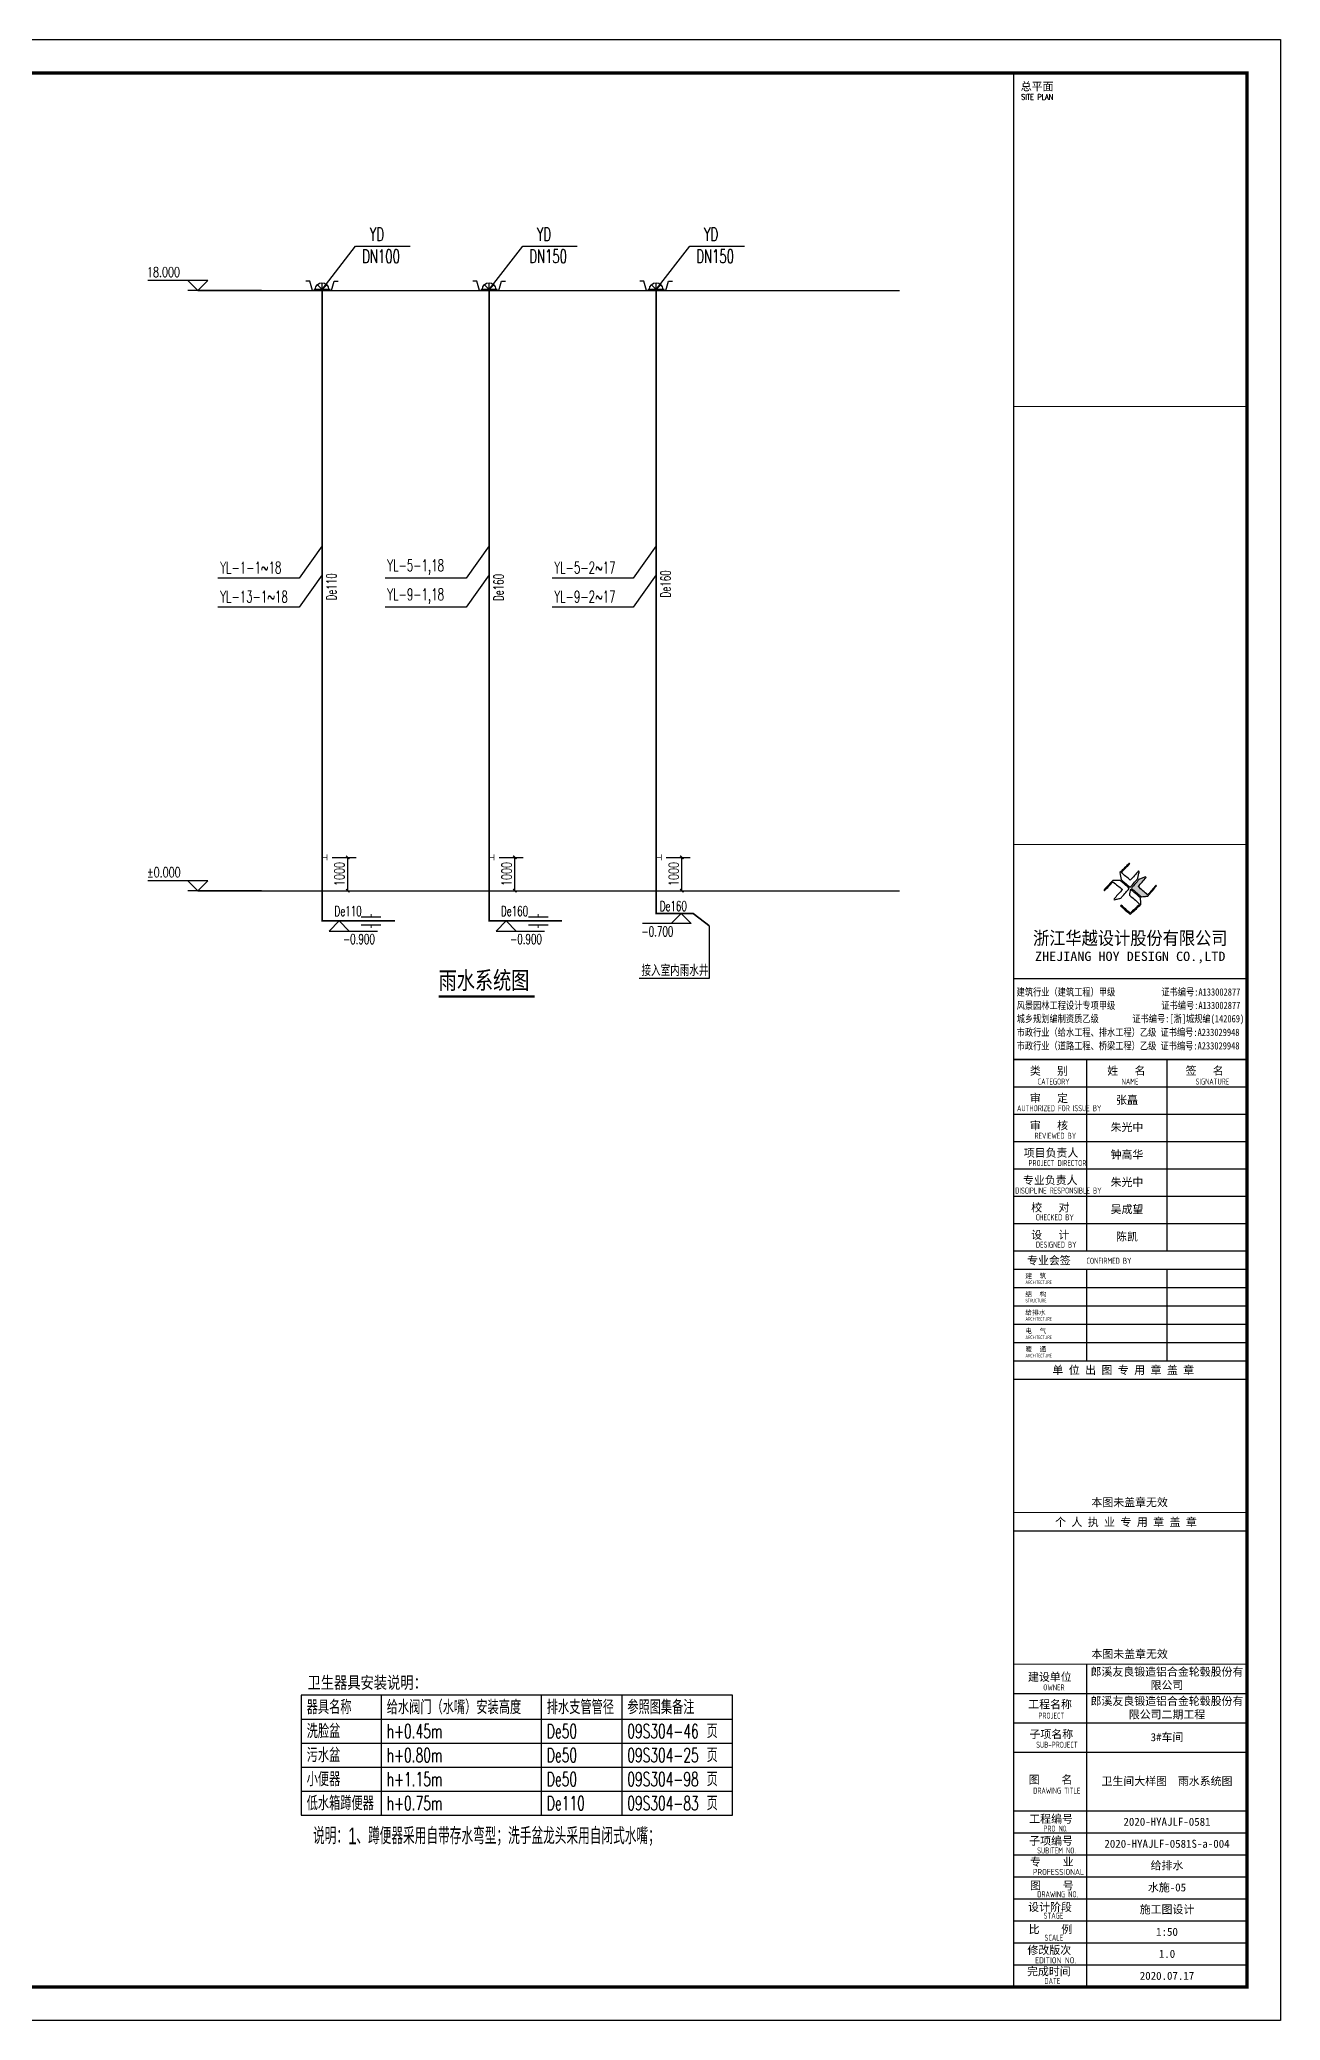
# Model space of a CAD drawing. Extents: x 14204718 to 16986381, y -1556765 to -15898.
# Drawn here: x 14950113 to 14968716, y -943952 to -914252 of the extents above; entities that cross this region are included whole.
import ezdxf
from ezdxf.enums import TextEntityAlignment as Align

# ---------------------------------------------------------------- set-up
doc = ezdxf.new("R2010")
doc.units = 0
doc.header["$LTSCALE"] = 1000
doc.header["$MEASUREMENT"] = 0
for name, color, linetype in [('DIM_SYMB', 3, 'Continuous'), ('DIM_雨水', 3, 'Continuous'), ('EQUIP_污水', 7, 'Continuous'), ('EQUIP_雨水斗', 7, 'Continuous'), ('PIPE-雨水', 4, 'Continuous'), ('PUB_DIM', 3, 'Continuous'), ('PUB_TEXT', 7, 'Continuous'), ('PUB_TITLE', 4, 'Continuous'), ('TEXT_雨水', 7, 'Continuous'), ('TK', 4, 'Continuous'), ('TWT_DIM', 3, 'Continuous'), ('TWT_LEAD', 3, 'Continuous'), ('TWT_TAB', 7, 'Continuous'), ('TWT_TEXT', 7, 'Continuous'), ('VALVE_雨水', 7, 'Continuous')]:
    doc.layers.add(name, color=color, linetype=linetype)
doc.styles.add('-宋体', font='', dxfattribs={"width": 0.8})
doc.styles.add('_TCH_DIM', font='SIMPLEX', dxfattribs={"bigfont": 'GBCBIG'})
doc.styles.add('_TCH_DIM_T3', font='SIMPLEX', dxfattribs={"width": 0.705882, "bigfont": 'GBCBIG'})
doc.styles.add('_TWT_DIM_ELE', font='SIMPLEX', dxfattribs={"width": 0.8, "height": 3, "bigfont": 'HZTXT'})
doc.styles.add('_TWT_PIPEDN', font='SIMPLEX', dxfattribs={"width": 0.8, "height": 3, "bigfont": 'HZTXT'})
doc.styles.add('_TWT_SERIAL', font='COMPLEX', dxfattribs={"width": 0.8, "height": 3, "bigfont": 'HZTXT'})
doc.styles.add('HT', font='simhei.ttf', dxfattribs={"width": 0.8})
doc.styles.add('ROMANS', font='romans', dxfattribs={"width": 0.65, "height": 231.275})
doc.styles.get("Standard").update_dxf_attribs({"font": 'gbenor.shx', "bigfont": 'gbcbig.shx'})
doc.styles.add('TK-LG-B', font='', dxfattribs={"width": 0.75})
doc.styles.add('TSSD_REIN', font='tssdeng.shx', dxfattribs={"width": 0.7, "bigfont": 'tssdchn.shx'})
doc.styles.add('中西文等高字体', font='HZTXT_E.shx', dxfattribs={"width": 0.7, "bigfont": 'HZTXT.shx'})
doc.styles.add('图签宋体', font='', dxfattribs={"height": 300})
doc.styles.add('图签黑体', font='simhei.ttf', dxfattribs={"height": 550})
doc.styles.get('-宋体').set_extended_font_data('SimSun')
doc.styles.get('TK-LG-B').set_extended_font_data('SimSun')
doc.styles.get('图签宋体').set_extended_font_data('NSimSun')
doc.dimstyles.new('_TWT_ARCH&&50', dxfattribs={"dimtxt": 148.75, "dimasz": 50, "dimexe": 125, "dimexo": 150, "dimgap": 50, "dimtad": 1, "dimdec": 0, "dimzin": 0, "dimdsep": 46, "dimtxsty": '_TCH_DIM_T3', "dimblk": 'ARCHTICK', "dimcen": 0.09, "dimclrt": 7, "dimazin": 2, "dimtfac": 1, "dimtdec": 0, "dimtix": 1, "dimtmove": 2, "dimatfit": 3, "dimfxl": 0, "dimtolj": 1, "dimtzin": 0, "dimarcsym": 0})

# ---------------------------------------------------------------- blocks, each defined once
blk = doc.blocks.new('2012_0718_145648')
at = {"linetype": 'ByBlock'}
for p, q in [((-368, 285), (-487, 285)), ((-288, 0), (-368, 285)), ((-288, 0), (288, 0)), ((-240, 32), (240, 32)), ((0, 32), (-141, 174)), ((0, 32), (0, 232)), ((0, 32), (141, 174)), ((288, 0), (368, 285)), ((368, 285), (487, 285))]:
    blk.add_line(p, q, dxfattribs=at)
blk.add_arc((3, 32), 200, 0, 180, dxfattribs=at)
blk = doc.blocks.new('$ATTACHMENT$00000073')
at = {"const_width": 20}
for points in [[(0, 0), (150, 0)], [(150, 90), (150, -90)]]:
    blk.add_lwpolyline(points, dxfattribs=at)
blk = doc.blocks.new('A$C053D6479')
at = {"layer": 'PUB_TITLE'}
h = blk.add_hatch(color=256, dxfattribs=at)
h.dxf.hatch_style = 1
edge = h.paths.add_edge_path()
edge.add_spline(control_points=[(1026, 827), (1105, 920), (1188, 1008), (1266, 1102)], knot_values=[13, 13, 13, 13, 14, 14, 14, 14], degree=3, periodic=0)
edge.add_spline(control_points=[(1266, 1102), (1258, 1111), (1249, 1119), (1239, 1116)], knot_values=[12, 12, 12, 12, 13, 13, 13, 13], degree=3, periodic=0)
edge.add_spline(control_points=[(1239, 1116), (1210, 1107), (1179, 1092), (1144, 1077)], knot_values=[11, 11, 11, 11, 12, 12, 12, 12], degree=3, periodic=0)
edge.add_spline(control_points=[(1144, 1077), (1109, 1063), (1069, 1053), (1047, 1038)], knot_values=[10, 10, 10, 10, 11, 11, 11, 11], degree=3, periodic=0)
edge.add_spline(control_points=[(1047, 1038), (1028, 1026), (1007, 992), (991, 972)], knot_values=[9, 9, 9, 9, 10, 10, 10, 10], degree=3, periodic=0)
edge.add_spline(control_points=[(991, 972), (942, 913), (899, 868), (849, 810)], knot_values=[8, 8, 8, 8, 9, 9, 9, 9], degree=3, periodic=0)
edge.add_spline(control_points=[(849, 810), (842, 801), (822, 776), (822, 775)], knot_values=[7, 7, 7, 7, 8, 8, 8, 8], degree=3, periodic=0)
edge.add_spline(control_points=[(822, 775), (823, 771), (848, 752), (859, 744)], knot_values=[6, 6, 6, 6, 7, 7, 7, 7], degree=3, periodic=0)
edge.add_spline(control_points=[(859, 744), (949, 670), (1035, 592), (1122, 521)], knot_values=[5, 5, 5, 5, 6, 6, 6, 6], degree=3, periodic=0)
edge.add_spline(control_points=[(1122, 521), (1153, 527), (1185, 530), (1217, 533)], knot_values=[4, 4, 4, 4, 5, 5, 5, 5], degree=3, periodic=0)
edge.add_spline(control_points=[(1217, 533), (1246, 535), (1293, 532), (1316, 542)], knot_values=[3, 3, 3, 3, 4, 4, 4, 4], degree=3, periodic=0)
edge.add_spline(control_points=[(1316, 542), (1327, 547), (1338, 565), (1349, 579)], knot_values=[2, 2, 2, 2, 3, 3, 3, 3], degree=3, periodic=0)
edge.add_spline(control_points=[(1349, 579), (1423, 670), (1507, 759), (1572, 848)], knot_values=[1, 1, 1, 1, 2, 2, 2, 2], degree=3, periodic=0)
edge.add_spline(control_points=[(1572, 848), (1564, 852), (1561, 861), (1551, 862)], knot_values=[0, 0, 0, 0, 1, 1, 1, 1], degree=3, periodic=0)
edge.add_spline(control_points=[(1551, 862), (1469, 769), (1393, 671), (1310, 579)], knot_values=[15, 15, 15, 15, 16, 16, 16, 16], degree=3, periodic=0)
edge.add_spline(control_points=[(1310, 579), (1216, 662), (1118, 742), (1026, 827)], knot_values=[14, 14, 14, 14, 15, 15, 15, 15], degree=3, periodic=0)
at = {"layer": 'TK'}
for points, knots in [([(1031, 1298), (1066, 1286), (1054, 1262), (1045, 1224), (1036, 1188), (1031, 1158), (1024, 1121), (1020, 1104), (1017, 1085), (1012, 1071), (1004, 1052), (976, 1026), (956, 1003), (906, 946), (866, 899), (814, 839), (806, 829), (789, 806), (787, 806), (777, 804), (728, 856), (719, 864), (651, 922), (580, 978), (514, 1036), (509, 1106), (488, 1176), (479, 1247), (570, 1343), (663, 1436), (758, 1526), (764, 1523), (768, 1518), (774, 1515), (693, 1422), (599, 1343), (520, 1249), (607, 1171), (698, 1096), (789, 1021), (874, 1109), (950, 1206), (1031, 1298)], [0, 0, 0, 0, 1, 1, 1, 2, 2, 2, 3, 3, 3, 4, 4, 4, 5, 5, 5, 6, 6, 6, 7, 7, 7, 8, 8, 8, 9, 9, 9, 10, 10, 10, 11, 11, 11, 12, 12, 12, 13, 13, 13, 14, 14, 14, 14]), ([(555, 949), (624, 891), (699, 833), (760, 773), (689, 691), (614, 604), (539, 517), (529, 505), (516, 487), (506, 482), (492, 475), (469, 472), (452, 467), (416, 456), (383, 448), (342, 438), (323, 433), (297, 422), (293, 440), (291, 452), (313, 470), (322, 480), (400, 566), (477, 652), (553, 736), (460, 815), (366, 894), (270, 970), (183, 883), (101, 791), (16, 703), (-18, 714), (9, 735), (28, 755), (103, 838), (192, 930), (266, 1005), (319, 1009), (387, 1005), (442, 1007), (456, 1008), (472, 1011), (485, 1007), (507, 1000), (534, 967), (555, 949)], [0, 0, 0, 0, 1, 1, 1, 2, 2, 2, 3, 3, 3, 4, 4, 4, 5, 5, 5, 6, 6, 6, 7, 7, 7, 8, 8, 8, 9, 9, 9, 10, 10, 10, 11, 11, 11, 12, 12, 12, 13, 13, 13, 14, 14, 14, 15, 15, 15, 15]), ([(1097, 490), (1100, 425), (1106, 361), (1107, 294), (1018, 207), (925, 121), (830, 33), (818, 21), (800, 0), (787, 0), (768, -1), (725, 49), (712, 60), (662, 103), (616, 143), (568, 186), (545, 207), (518, 224), (499, 250), (501, 259), (511, 261), (516, 267), (609, 192), (696, 111), (785, 33), (883, 118), (977, 208), (1070, 298), (992, 373), (892, 456), (803, 534), (791, 544), (768, 561), (766, 569), (761, 588), (776, 634), (780, 655), (785, 690), (788, 721), (795, 746), (897, 661), (998, 576), (1097, 490)], [0, 0, 0, 0, 1, 1, 1, 2, 2, 2, 3, 3, 3, 4, 4, 4, 5, 5, 5, 6, 6, 6, 7, 7, 7, 8, 8, 8, 9, 9, 9, 10, 10, 10, 11, 11, 11, 12, 12, 12, 13, 13, 13, 14, 14, 14, 14]), ([(1551, 862), (1561, 861), (1564, 852), (1572, 848), (1507, 759), (1423, 670), (1349, 579), (1338, 565), (1327, 547), (1316, 542), (1293, 532), (1246, 535), (1217, 533), (1185, 530), (1153, 527), (1122, 521), (1035, 592), (949, 670), (859, 744), (848, 752), (823, 771), (822, 775), (822, 776), (842, 801), (849, 810), (899, 868), (942, 913), (991, 972), (1007, 992), (1028, 1026), (1047, 1038), (1069, 1053), (1109, 1063), (1144, 1077), (1179, 1092), (1210, 1107), (1239, 1116), (1249, 1119), (1258, 1111), (1266, 1102), (1188, 1008), (1105, 920), (1026, 827), (1118, 742), (1216, 662), (1310, 579), (1393, 671), (1469, 769), (1551, 862)], [0, 0, 0, 0, 1, 1, 1, 2, 2, 2, 3, 3, 3, 4, 4, 4, 5, 5, 5, 6, 6, 6, 7, 7, 7, 8, 8, 8, 9, 9, 9, 10, 10, 10, 11, 11, 11, 12, 12, 12, 13, 13, 13, 14, 14, 14, 15, 15, 15, 16, 16, 16, 16])]:
    blk.add_open_spline(points, degree=3, knots=knots, dxfattribs=at)
blk = doc.blocks.new('GeYuanFrame_28875727', base_point=(20.09, 4.53))
at = {"layer": 'PUB_TITLE'}
for points in [[(803.09, 235.33), (803.09, 292.73)], [(827.09, 235.33), (827.09, 292.73)], [(803.09, 202.33), (803.09, 229.83)], [(827.09, 202.33), (827.09, 229.83)], [(803.09, 14.53), (803.09, 111.33)]]:
    blk.add_lwpolyline(points, dxfattribs=at)
at = {"layer": 'TK'}
for p, q in [((781.09, 316.93), (851.09, 316.93)), ((781.09, 284.53), (851.09, 284.53)), ((781.09, 276.33), (851.09, 276.33)), ((781.09, 268.13), (851.09, 268.13)), ((781.09, 259.93), (851.09, 259.93)), ((781.09, 251.73), (851.09, 251.73)), ((781.09, 243.53), (851.09, 243.53)), ((781.09, 235.33), (851.09, 235.33)), ((781.09, 235.33), (851.09, 235.33)), ((781.09, 102.53), (851.09, 102.53)), ((781.09, 93.73), (851.09, 93.73)), ((781.09, 84.93), (803.09, 84.93)), ((781.09, 84.93), (851.09, 84.93)), ((781.09, 67.37), (851.09, 67.37)), ((781.09, 67.33), (851.09, 67.33)), ((781.09, 60.77), (851.09, 60.77)), ((781.09, 54.17), (851.09, 54.17)), ((781.09, 47.57), (851.09, 47.57)), ((781.09, 40.97), (851.09, 40.97)), ((781.09, 34.37), (851.09, 34.37)), ((781.09, 27.77), (851.09, 27.77)), ((781.09, 21.17), (851.09, 21.17)), ((781.09, 14.53), (851.09, 14.53))]:
    blk.add_line(p, q, dxfattribs=at)
blk.add_lwpolyline([(20.09, 4.53), (20.09, 598.53), (861.09, 598.53), (861.09, 4.53)], close=True, dxfattribs=at)
at = {"layer": 'TK', "const_width": 1}
blk.add_lwpolyline([(45.09, 588.53), (851.09, 588.53), (851.09, 14.53), (45.09, 14.53)], close=True, dxfattribs=at)
at = {"layer": 'TK'}
for points, const_width in [([(781.09, 588.53), (781.09, 14.53)], 0.4), ([(781.09, 488.5), (851.09, 488.5)], 0.35), ([(781.09, 357.14), (851.09, 357.14)], 0.35), ([(781.09, 292.73), (851.09, 292.73)], 0.35), ([(781.09, 292.73), (851.09, 292.73)], 0.35), ([(781.09, 235.33), (851.09, 235.33)], 0.35), ([(781.09, 202.33), (851.09, 202.33)], 0.35), ([(781.09, 156.83), (851.09, 156.83)], 0.35), ([(781.09, 111.33), (851.09, 111.33)], 0.35), ([(781.09, 67.37), (851.09, 67.37)], 0.35)]:
    blk.add_lwpolyline(points, dxfattribs=dict(at, const_width=const_width))
for points in [[(781.09, 292.73), (851.09, 292.73)], [(781.09, 235.33), (851.09, 235.33)], [(781.09, 229.83), (851.09, 229.83)], [(781.09, 224.33), (851.09, 224.33)], [(781.09, 218.83), (851.09, 218.83)], [(781.09, 213.33), (851.09, 213.33)], [(781.09, 207.83), (851.09, 207.83)], [(781.09, 202.33), (851.09, 202.33)], [(781.09, 196.83), (851.09, 196.83)], [(781.09, 151.33), (851.09, 151.33)]]:
    blk.add_lwpolyline(points, dxfattribs=at)
at = {"layer": 'PUB_TITLE', "xscale": 0.01000000000021828, "yscale": 0.01000000000021828, "zscale": 0.01}
blk.add_blockref('A$C053D6479', (808.19, 336.27), dxfattribs=at)
at = {"layer": 'TK', "style": '图签宋体'}
for s, height, p in [('总平面', 2.4, (783.23, 583.28)), ('类   别', 2.4, (785.97, 288.09)), ('姓   名', 2.4, (809.2, 288.09)), ('签   名', 2.4, (832.68, 288.09)), ('审   定', 2.4, (785.97, 279.89)), ('审   核', 2.4, (785.97, 271.69)), ('项目负责人', 2.4, (784.13, 263.49)), ('专业负责人', 2.4, (783.89, 255.29)), ('校   对', 2.4, (786.38, 247.09)), ('设   计', 2.4, (786.36, 238.89)), ('专业会签', 2.4, (785.12, 231.24)), ('建  筑', 1.44, (784.61, 227.11)), ('结  构', 1.44, (784.61, 221.61)), ('给排水', 1.44, (784.61, 216.11)), ('电  气', 1.44, (784.61, 210.61)), ('暖  通', 1.44, (784.61, 205.11)), ('单 位 出 图 专 用 章 盖 章', 2.4, (792.72, 198.35)), ('本图未盖章无效', 2.4, (804.43, 158.7)), ('个 人 执 业 专 用 章 盖 章', 2.4, (793.52, 152.77)), ('本图未盖章无效', 2.4, (804.43, 113.2)), ('建设单位', 2.4, (785.39, 106.33)), ('工程名称', 2.4, (785.47, 98.12)), ('子项名称', 2.4, (785.85, 89.14)), ('图    名', 2.4, (785.63, 75.5)), ('工程编号', 2.4, (785.77, 63.77)), ('子项编号', 2.4, (785.77, 57.19)), ('专    业', 2.4, (786.01, 50.88)), ('图    号', 2.4, (786.02, 43.77)), ('设计阶段', 2.4, (785.45, 37.32)), ('比    例', 2.4, (785.59, 30.63)), ('修改版次', 2.4, (785.24, 24.41)), ('完成时间', 2.4, (785.11, 18.02))]:
    blk.add_text(s, height=height, dxfattribs=at).set_placement(p)
at = {"layer": 'TK'}
for s, height, style, width, p in [('SITE PLAN', 1.697, 'ROMANS', 0.76, (783.35, 580.49)), ('建筑行业（建筑工程）甲级           证书编号:A133002877', 2.2, '-宋体', 0.8, (782, 311.83)), ('风景园林工程设计专项甲级           证书编号:A133002877', 2.2, '-宋体', 0.8, (782, 307.81)), ('城乡规划编制资质乙级        证书编号:[浙]城规编(142069)', 2.2, '-宋体', 0.8, (782, 303.82)), ('市政行业（给水工程、排水工程）乙级 证书编号:A233029948', 2.2, '-宋体', 0.8, (782, 299.74)), ('市政行业（道路工程、桥梁工程）乙级 证书编号:A233029948', 2.2, '-宋体', 0.8, (782, 295.69)), ('CATEGORY', 1.8, 'TSSD_REIN', 0.7, (788.32, 285.17)), ('NAME', 1.8, 'TSSD_REIN', 0.7, (813.51, 285.17)), ('SIGNATURE', 1.8, 'TSSD_REIN', 0.7, (835.66, 285.17)), ('AUTHORIZED FOR ISSUE BY', 1.8, 'TSSD_REIN', 0.7, (782.12, 277.17)), ('REVIEWED BY', 1.8, 'TSSD_REIN', 0.7, (787.36, 268.91)), ('PROJECT DIRECTOR', 1.8, 'TSSD_REIN', 0.7, (785.55, 260.74)), ('DISCIPLINE RESPONSIBLE BY', 1.8, 'TSSD_REIN', 0.7, (781.57, 252.48)), ('CHECKED BY', 1.8, 'TSSD_REIN', 0.7, (787.75, 244.44)), ('DESIGNED BY', 1.8, 'TSSD_REIN', 0.7, (787.76, 236.27)), ('CONFIRMED BY', 1.8, 'TSSD_REIN', 0.7, (802.94, 231.42)), ('ARCHITECTURE', 1.08, 'TSSD_REIN', 0.7, (784.65, 225.34)), ('STRUCTURE', 1.08, 'TSSD_REIN', 0.7, (784.65, 219.84)), ('ARCHITECTURE', 1.08, 'TSSD_REIN', 0.7, (784.65, 214.34)), ('ARCHITECTURE', 1.08, 'TSSD_REIN', 0.7, (784.65, 208.84)), ('ARCHITECTURE', 1.08, 'TSSD_REIN', 0.7, (784.65, 203.34)), ('OWNER', 1.8, 'TSSD_REIN', 0.7, (789.98, 103.48)), ('PROJECT', 1.8, 'TSSD_REIN', 0.7, (788.52, 95.02)), ('SUB-PROJECT', 1.8, 'TSSD_REIN', 0.7, (787.86, 86.3)), ('DRAWING TITLE', 1.8, 'TSSD_REIN', 0.7, (786.97, 72.53)), ('PRO N0.', 1.8, 'TSSD_REIN', 0.7, (790.01, 61.15)), ('SUBITEM NO.', 1.8, 'TSSD_REIN', 0.7, (788.15, 54.58)), ('PROFESSIONAL', 1.8, 'TSSD_REIN', 0.8, (786.88, 48.15)), ('DRAWING NO.', 1.8, 'TSSD_REIN', 0.7, (788.19, 41.45)), ('STAGE', 1.8, 'TSSD_REIN', 0.7, (790.09, 35.03)), ('SCALE', 1.8, 'TSSD_REIN', 0.7, (790.38, 28.42)), ('EDITION NO.', 1.8, 'TSSD_REIN', 0.8, (787.53, 21.64)), ('DATE', 1.8, 'TSSD_REIN', 0.7, (790.33, 15.45))]:
    blk.add_text(s, height=height, dxfattribs=dict(at, style=style, width=width)).set_placement(p)
for s, height, style, width, p in [('浙江华越设计股份有限公司', 3.96, 'HT', 0.9, (816.07, 329.16)), ('ZHEJIANG HOY DESIGN CO.,LTD', 2.8, '图签黑体', 1.11, (816.06, 323.29))]:
    blk.add_text(s, height=height, dxfattribs=dict(at, style=style, width=width)).set_placement(p, align=Align.MIDDLE)
at = {"layer": 'TK', "char_height": 2.4, "attachment_point": 5, "style": '图签宋体'}
for s, insert, width in [('张矗', (815.09, 280.4), 24), ('朱光中', (815.09, 272.23), 24), ('钟高华', (815.09, 264.03), 24), ('朱光中', (815.09, 255.76), 24), ('吴成望', (815.09, 247.63), 24), ('陈凯', (815.09, 239.43), 24), ('郎溪友良锻造铝合金轮毂股份有限公司', (827.09, 106.93), 48), ('郎溪友良锻造铝合金轮毂股份有限公司二期工程', (827.09, 98.13), 48), ('3#车间', (827.09, 89.33), 48), ('卫生间大样图  雨水系统图', (827.09, 76.13), 48), ('2020-HYAJLF-0581', (827.09, 64.07), 48), ('2020-HYAJLF-0581S-a-004', (827.09, 57.47), 48), ('给排水', (827.09, 50.87), 48), ('水施-05', (827.09, 44.27), 48), ('施工图设计', (827.09, 37.67), 48), ('1:50', (827.09, 31.07), 48), ('1.0', (827.09, 24.47), 48), ('2020.07.17', (827.09, 17.88), 48)]:
    blk.add_mtext(s, dxfattribs=dict(at, insert=insert, width=width))
blk = doc.blocks.new('$VALVE$00000553')
at = {"const_width": 30}
for points in [[(0, 100), (-250, 100), (-250, 100)], [(0, 100), (0, 175)], [(0, 100), (250, 100), (250, 100)], [(-250, -100), (-250, -100), (0, -100)], [(250, -100), (250, -100), (0, -100)], [(0, -175), (0, -100)]]:
    blk.add_lwpolyline(points, dxfattribs=at)
blk = doc.blocks.new('_ArchTick')
at = {"color": 0, "linetype": 'ByBlock', "const_width": 0.4}
blk.add_lwpolyline([(-0.5, -0.5), (0.5, 0.5)], dxfattribs=at)
blk = doc.blocks.new('*D490')
at = {"layer": 'Defpoints', "color": 0}
for p in [(14954348, -926514), (14954733, -926514), (14954348, -927014)]:
    blk.add_point(p, dxfattribs=at)
at = {"layer": 'TWT_DIM', "color": 0, "lineweight": -2}
for p, q in [((14954498, -926514), (14954858, -926514)), ((14954733, -927014), (14954733, -926514)), ((14954498, -927014), (14954858, -927014))]:
    blk.add_line(p, q, dxfattribs=at)
at = {"layer": 'TWT_DIM', "color": 0, "lineweight": -2, "xscale": 50, "yscale": 50, "zscale": 50}
for p, rotation in [((14954733, -926514), 90), ((14954733, -927014), 270)]:
    blk.add_blockref('_ArchTick', p, dxfattribs=dict(at, rotation=rotation))
at = {"layer": 'TWT_DIM', "color": 7, "insert": (14954608, -926764), "char_height": 148.8, "attachment_point": 5, "rotation": 90, "style": '_TCH_DIM_T3'}
blk.add_mtext('\\A1;1000', dxfattribs=at)
blk = doc.blocks.new('*D491')
at = {"layer": 'Defpoints', "color": 0}
for p in [(14956853, -926514), (14957238, -926514), (14956853, -927014)]:
    blk.add_point(p, dxfattribs=at)
at = {"layer": 'TWT_DIM', "color": 0, "lineweight": -2}
for p, q in [((14957003, -926514), (14957363, -926514)), ((14957238, -927014), (14957238, -926514)), ((14957003, -927014), (14957363, -927014))]:
    blk.add_line(p, q, dxfattribs=at)
at = {"layer": 'TWT_DIM', "color": 0, "lineweight": -2, "xscale": 50, "yscale": 50, "zscale": 50}
for p, rotation in [((14957238, -926514), 90), ((14957238, -927014), 270)]:
    blk.add_blockref('_ArchTick', p, dxfattribs=dict(at, rotation=rotation))
at = {"layer": 'TWT_DIM', "color": 7, "insert": (14957114, -926764), "char_height": 148.8, "attachment_point": 5, "rotation": 90, "style": '_TCH_DIM_T3'}
blk.add_mtext('\\A1;1000', dxfattribs=at)
blk = doc.blocks.new('*D492')
at = {"layer": 'Defpoints', "color": 0}
for p in [(14959358, -926514), (14959743, -926514), (14959358, -927014)]:
    blk.add_point(p, dxfattribs=at)
at = {"layer": 'TWT_DIM', "color": 0, "lineweight": -2}
for p, q in [((14959508, -926514), (14959868, -926514)), ((14959743, -927014), (14959743, -926514)), ((14959508, -927014), (14959868, -927014))]:
    blk.add_line(p, q, dxfattribs=at)
at = {"layer": 'TWT_DIM', "color": 0, "lineweight": -2, "xscale": 50, "yscale": 50, "zscale": 50}
for p, rotation in [((14959743, -926514), 90), ((14959743, -927014), 270)]:
    blk.add_blockref('_ArchTick', p, dxfattribs=dict(at, rotation=rotation))
at = {"layer": 'TWT_DIM', "color": 7, "insert": (14959619, -926764), "char_height": 148.8, "attachment_point": 5, "rotation": 90, "style": '_TCH_DIM_T3'}
blk.add_mtext('\\A1;1000', dxfattribs=at)

msp = doc.modelspace()

# ---------------------------------------------------------------- hatches: boundary and pattern name
at = {"layer": 'PIPE-雨水', "linetype": 'Continuous'}
for points in [[(14954347.6, -927467.6), (14954347.6, -927480.1), (14954335.1, -927480.1)], [(14954347.6, -927467.6), (14954335.1, -927467.6), (14954335.1, -927480.1)], [(14956852.6, -927467.6), (14956852.6, -927480.1), (14956840.1, -927480.1)], [(14956852.6, -927467.6), (14956840.1, -927467.6), (14956840.1, -927480.1)], [(14959357.7, -927354.5), (14959345.2, -927354.5), (14959345.2, -927367)], [(14959357.7, -927354.5), (14959357.7, -927367), (14959345.2, -927367)], [(14959911, -927354.5), (14959918.6, -927344.6), (14959915.2, -927342)], [(14959911, -927354.5), (14959911, -927342), (14959915.2, -927342)]]:
    msp.add_hatch(color=256, dxfattribs=at).paths.add_polyline_path(points)

# ---------------------------------------------------------------- linework, layer by layer
at = {"color": 8}
for p, q in [((14952487.4, -918013.9), (14963004.4, -918013.9)), ((14952487.4, -927013.9), (14963004.4, -927013.9))]:
    msp.add_line(p, q, dxfattribs=at)
at = {"layer": 'DIM_SYMB', "const_width": 35}
msp.add_lwpolyline([(14956096.3, -928598.3), (14957537.5, -928598.3)], dxfattribs=at)
at = {"layer": 'DIM_雨水'}
for p, q in [((14954347.6, -917997.7), (14954850.7, -917349.1)), ((14954850.7, -917349.1), (14955669.3, -917349.1)), ((14956852.6, -917997.7), (14957355.7, -917349.1)), ((14957355.7, -917349.1), (14958174.3, -917349.1)), ((14959357.7, -917997.7), (14959860.8, -917349.1)), ((14959860.8, -917349.1), (14960679.4, -917349.1)), ((14954347.6, -921841.5), (14954003.9, -922325.3)), ((14956852.6, -921841.5), (14956508.9, -922325.3)), ((14959357.7, -921841.5), (14959014, -922325.3)), ((14954003.9, -922325.3), (14952786.5, -922325.3)), ((14954347.6, -922277.9), (14954003.9, -922761.6)), ((14956508.9, -922325.3), (14955291.5, -922325.3)), ((14956852.6, -922277.9), (14956508.9, -922761.6)), ((14959014, -922325.3), (14957796.6, -922325.3)), ((14959357.7, -922277.9), (14959014, -922761.6)), ((14954003.9, -922761.6), (14952786.5, -922761.6)), ((14956508.9, -922761.6), (14955291.5, -922761.6)), ((14959014, -922761.6), (14957796.6, -922761.6)), ((14954601.8, -927467.6), (14954451.8, -927617.6)), ((14954577.8, -927467.6), (14954751.8, -927467.6)), ((14954601.8, -927467.6), (14954751.8, -927617.6)), ((14957106.8, -927467.6), (14956956.8, -927617.6)), ((14957082.8, -927467.6), (14957256.8, -927467.6)), ((14957106.8, -927467.6), (14957256.8, -927617.6)), ((14959880.8, -927504.5), (14959152.5, -927504.5)), ((14959730.8, -927354.5), (14959580.8, -927504.5)), ((14959754.7, -927354.5), (14959580.8, -927354.5)), ((14959730.8, -927354.5), (14959880.8, -927504.5)), ((14954451.8, -927617.6), (14955180, -927617.6)), ((14956956.8, -927617.6), (14957685.1, -927617.6))]:
    msp.add_line(p, q, dxfattribs=at)
at = {"layer": 'PIPE-雨水', "linetype": 'Continuous', "ltscale": 0.5, "const_width": 25}
for points in [[(14954347.6, -918013.9), (14954347.6, -927467.6)], [(14956852.6, -918013.9), (14956852.6, -927467.6)], [(14959357.7, -918013.9), (14959357.7, -927354.5)], [(14955438.9, -927467.6), (14954347.6, -927467.6)], [(14957944, -927467.6), (14956852.6, -927467.6)], [(14959357.7, -927354.5), (14959911, -927354.5)], [(14959911, -927354.5), (14960152.9, -927539.4)]]:
    msp.add_lwpolyline(points, dxfattribs=at)
at = {"layer": 'PUB_DIM'}
for p, q in [((14952637.4, -917863.9), (14951737.4, -917863.9)), ((14952487.4, -918013.9), (14952337.4, -917863.9)), ((14953441.1, -918013.9), (14952337.4, -918013.9)), ((14952487.4, -918013.9), (14952637.4, -917863.9)), ((14952637.4, -926863.9), (14951737.4, -926863.9)), ((14952487.4, -927013.9), (14952337.4, -926863.9)), ((14952487.4, -927013.9), (14952637.4, -926863.9)), ((14953441.1, -927013.9), (14952337.4, -927013.9))]:
    msp.add_line(p, q, dxfattribs=at)
at = {"layer": 'TWT_LEAD'}
for p, q in [((14960152.9, -927539.4), (14960152.9, -928328.1)), ((14960152.9, -928328.1), (14959102, -928328.1))]:
    msp.add_line(p, q, dxfattribs=at)
at = {"layer": 'TWT_TAB'}
msp.add_lwpolyline([(14954033.1, -940875.6), (14960502.5, -940875.6), (14960502.5, -939075.6), (14954033.1, -939075.6)], close=True, dxfattribs=at)
for points in [[(14955233.1, -939075.6), (14955233.1, -940875.6)], [(14957633.1, -939075.6), (14957633.1, -940875.6)], [(14958839.9, -939075.6), (14958839.9, -940875.6)], [(14954033.1, -939435.6), (14960502.5, -939435.6)], [(14954033.1, -939795.6), (14960502.5, -939795.6)], [(14954033.1, -940155.6), (14960502.5, -940155.6)], [(14954033.1, -940515.6), (14960502.5, -940515.6)], [(14954033.1, -940875.6), (14960502.5, -940875.6)]]:
    msp.add_lwpolyline(points, dxfattribs=at)

# ---------------------------------------------------------------- block references
at = {"xscale": 50, "yscale": 50, "zscale": 50}
msp.add_blockref('GeYuanFrame_28875727', (14926666.4, -943952), dxfattribs=at)
at = {"layer": 'EQUIP_污水', "xscale": 0.5, "yscale": 0.5, "zscale": 0.5}
for p in [(14954347.6, -926514.3), (14956852.6, -926514.3), (14959357.7, -926514.3)]:
    msp.add_blockref('$ATTACHMENT$00000073', p, dxfattribs=at)
at = {"layer": 'EQUIP_雨水斗', "linetype": 'ByBlock', "xscale": -0.5, "yscale": 0.5, "zscale": 0.5}
for p in [(14954347.6, -918013.9), (14956852.6, -918013.9), (14959357.7, -918013.9)]:
    msp.add_blockref('2012_0718_145648', p, dxfattribs=at)
at = {"layer": 'VALVE_雨水', "xscale": -0.6, "yscale": 0.6, "zscale": 0.6, "rotation": 180}
for p in [(14955083.6, -927467.6), (14957588.6, -927467.6)]:
    msp.add_blockref('$VALVE$00000553', p, dxfattribs=at)

# ---------------------------------------------------------------- texts
at = {"layer": 'DIM_雨水', "color": 7, "style": '_TWT_SERIAL', "width": 0.64}
for s, p in [('YD', (14955062.1, -917271.3)), ('YD', (14957567.1, -917271.3)), ('YD', (14960072.2, -917271.3)), ('DN100', (14954949.3, -917601.3)), ('DN150', (14957454.3, -917601.3)), ('DN150', (14959959.4, -917601.3))]:
    msp.add_text(s, height=200, dxfattribs=at).set_placement(p)
at = {"layer": 'PUB_TEXT'}
for s, height, style, width, p in [('18.000', 148.75, '_TCH_DIM', 0.705882, (14951722.4, -917811.4)), ('%%P0.000', 148.75, '_TCH_DIM', 0.705882, (14951722.4, -926811.4)), ('雨水系统图', 265.82, 'TK-LG-B', 0.75, (14956096.3, -928489.9))]:
    msp.add_text(s, height=height, dxfattribs=dict(at, style=style, width=width)).set_placement(p)
at = {"layer": 'TEXT_雨水', "linetype": 'Continuous', "style": '_TWT_PIPEDN', "width": 0.64}
for s, p in [('De110', (14954563.6, -922660.9)), ('De160', (14957068.7, -922670.1)), ('De160', (14959573.7, -922616.8))]:
    msp.add_text(s, height=150, rotation=90, dxfattribs=at).set_placement(p)
for s, p in [('De160', (14959410.6, -927318.6)), ('De110', (14954534.5, -927392.9)), ('De160', (14957030.4, -927392.9))]:
    msp.add_text(s, height=150, dxfattribs=at).set_placement(p)
at = {"layer": 'TWT_TAB'}
for s, height, style, width, p in [('卫生器具安装说明：', 182.28, '-宋体', 0.8, (14954129.1, -938977.6)), ('器具名称', 210, '_TWT_PIPEDN', 0.8, (14954117.1, -939360.6)), ('给水阀门（水嘴）安装高度', 210, '_TWT_PIPEDN', 0.8, (14955317.1, -939360.6)), ('排水支管管径', 210, '_TWT_PIPEDN', 0.8, (14957717.1, -939360.6)), ('参照图集备注', 210, '_TWT_PIPEDN', 0.8, (14958923.9, -939360.6)), ('洗脸盆', 210, '_TWT_PIPEDN', 0.8, (14954117.1, -939720.6)), ('h+0.45m', 210, '_TWT_PIPEDN', 0.64, (14955317.1, -939720.6)), ('De50', 210, '_TWT_PIPEDN', 0.64, (14957717.1, -939720.6)), ('09S304-46', 210, '_TWT_PIPEDN', 0.64, (14958923.9, -939720.6)), ('页', 210, '_TWT_PIPEDN', 0.8, (14960114.3, -939720.6)), ('污水盆', 210, '_TWT_PIPEDN', 0.8, (14954117.1, -940080.6)), ('h+0.80m', 210, '_TWT_PIPEDN', 0.64, (14955317.1, -940080.6)), ('De50', 210, '_TWT_PIPEDN', 0.64, (14957717.1, -940080.6)), ('09S304-25', 210, '_TWT_PIPEDN', 0.64, (14958923.9, -940080.6)), ('页', 210, '_TWT_PIPEDN', 0.8, (14960114.3, -940080.6)), ('小便器', 210, '_TWT_PIPEDN', 0.8, (14954117.1, -940440.6)), ('h+1.15m', 210, '_TWT_PIPEDN', 0.64, (14955317.1, -940440.6)), ('De50', 210, '_TWT_PIPEDN', 0.64, (14957717.1, -940440.6)), ('09S304-98', 210, '_TWT_PIPEDN', 0.64, (14958923.9, -940440.6)), ('页', 210, '_TWT_PIPEDN', 0.8, (14960114.3, -940440.6)), ('低水箱蹲便器', 210, '_TWT_PIPEDN', 0.8, (14954117.1, -940800.6)), ('h+0.75m', 210, '_TWT_PIPEDN', 0.64, (14955317.1, -940800.6)), ('De110', 210, '_TWT_PIPEDN', 0.64, (14957717.1, -940800.6)), ('09S304-83', 210, '_TWT_PIPEDN', 0.64, (14958923.9, -940800.6)), ('页', 210, '_TWT_PIPEDN', 0.8, (14960114.3, -940800.6))]:
    msp.add_text(s, height=height, dxfattribs=dict(at, style=style, width=width)).set_placement(p)
at = {"layer": 'TWT_TEXT'}
for s, height, style, width, p in [('YL-1-1~18', 175, '_TWT_SERIAL', 0.64, (14952821.5, -922255.3)), ('YL-5-1,18', 175, '_TWT_SERIAL', 0.64, (14955326.5, -922221.9)), ('YL-5-2~17', 175, '_TWT_SERIAL', 0.64, (14957831.6, -922255.3)), ('YL-13-1~18', 175, '_TWT_SERIAL', 0.64, (14952821.5, -922691.6)), ('YL-9-1,18', 175, '_TWT_SERIAL', 0.64, (14955326.5, -922658.3)), ('YL-9-2~17', 175, '_TWT_SERIAL', 0.64, (14957831.6, -922691.6)), ('-0.900', 150, '_TWT_DIM_ELE', 0.64, (14954662.2, -927812.6)), ('-0.900', 150, '_TWT_DIM_ELE', 0.64, (14957167.2, -927812.6)), ('-0.700', 150, '_TWT_DIM_ELE', 0.64, (14959137.5, -927699.5)), ('说明：', 250, '中西文等高字体', 0.7, (14954211.9, -941310.7)), ('1', 250, '中西文等高字体', 0.7, (14954736.9, -941310.7)), ('、蹲便器采用自带存水弯型；洗手盆龙头采用自闭式水嘴；', 250, '中西文等高字体', 0.7, (14954861.9, -941310.7))]:
    msp.add_text(s, height=height, dxfattribs=dict(at, style=style, width=width)).set_placement(p)
msp.add_text('接入室内雨水井', height=168.79, dxfattribs=at).set_placement((14959137, -928293.1))

# ---------------------------------------------------------------- dimensions: what is measured, and where the dimension line sits
at = {"layer": 'TWT_DIM'}
for p1, p2, picture, middle in [((14954347.6, -927013.9), (14954347.6, -926514.3), '*D490', (14954608.5, -926764.1)), ((14956852.6, -927013.9), (14956852.6, -926514.3), '*D491', (14957113.5, -926764.1)), ((14959357.7, -927013.9), (14959357.7, -926514.3), '*D492', (14959618.6, -926764.1))]:
    dim = msp.add_aligned_dim(p1=p1, p2=p2, distance=-385.3, text='1000', dimstyle='_TWT_ARCH&&50', dxfattribs=at)
    dim.commit()
    dim.dimension.update_dxf_attribs({"geometry": picture, "text_midpoint": middle})

doc.saveas('drawing.dxf')
